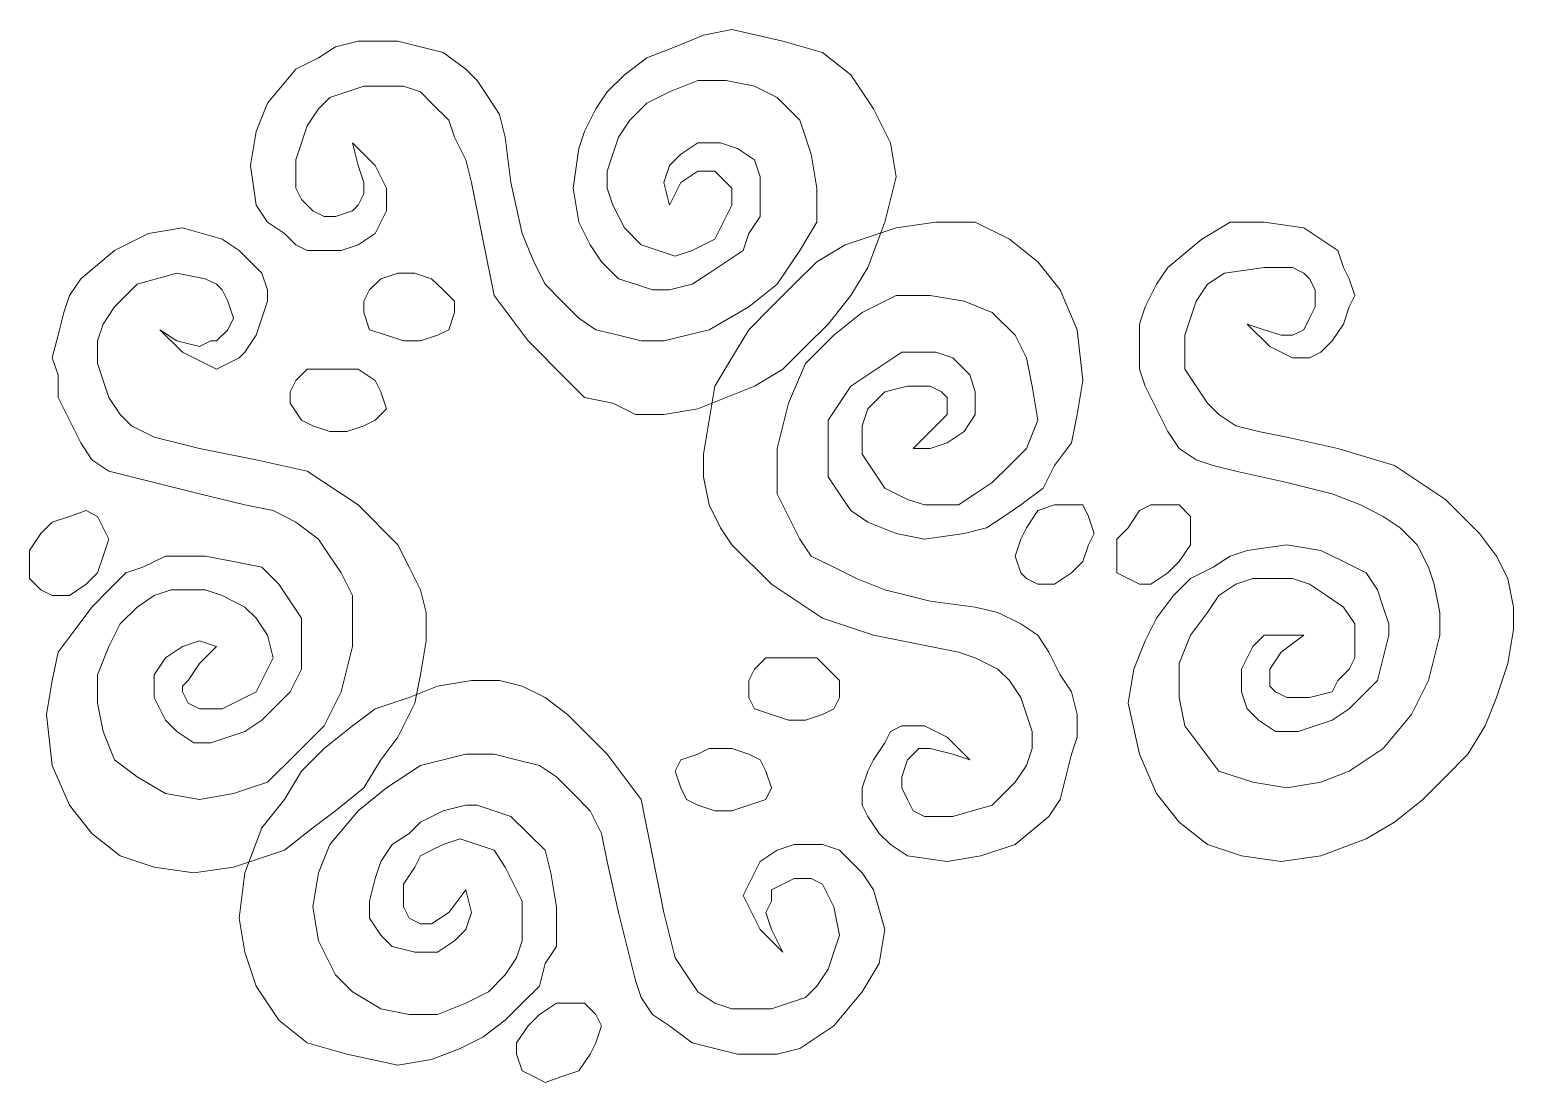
# Model space of a CAD drawing. Extents: x -66030 to 95157, y -13132 to 45879.
# Drawn here: x -13449 to -12426, y 10187 to 10914 of the extents above; entities that cross this region are included whole.
import ezdxf

# ---------------------------------------------------------------- set-up
doc = ezdxf.new("R2010")
doc.units = 0
doc.header["$LTSCALE"] = 100
doc.header["$MEASUREMENT"] = 0
doc.layers.get('0').update_dxf_attribs({"linetype": 'CONTINUOUS'})

msp = doc.modelspace()

# ---------------------------------------------------------------- linework, layer by layer
at = {"lineweight": 0}
for points in [[(-13007.7, 10792.9), (-13011.6, 10808.5), (-13007.7, 10820.2), (-12999.9, 10828), (-12988.2, 10835.8), (-12972.5, 10835.8), (-12960.8, 10831.9), (-12949.1, 10824.1), (-12945.2, 10812.4), (-12945.2, 10800.7), (-12945.2, 10785.1), (-12953, 10773.3), (-12956.9, 10761.6), (-12968.6, 10753.8), (-12980.4, 10746), (-12992.1, 10738.2), (-13007.7, 10734.3), (-13019.4, 10734.3), (-13031.1, 10738.2), (-13042.9, 10742.1), (-13054.6, 10753.8), (-13062.4, 10765.5), (-13070.2, 10781.2), (-13074.1, 10804.6), (-13070.2, 10831.9), (-13066.3, 10843.6), (-13058.5, 10859.3), (-13050.7, 10871), (-13038.9, 10882.7), (-13023.3, 10894.4), (-13003.8, 10902.2), (-12984.3, 10910.1), (-12964.7, 10914), (-12929.6, 10906.1), (-12902.2, 10898.3), (-12882.7, 10882.7), (-12867.1, 10859.3), (-12855.4, 10835.8), (-12851.5, 10812.4), (-12859.3, 10781.2), (-12871, 10749.9), (-12882.7, 10730.4), (-12898.3, 10710.8), (-12914, 10695.2), (-12929.6, 10679.6), (-12949.1, 10667.9), (-12968.6, 10660.1), (-12988.2, 10652.3), (-13011.6, 10648.4), (-13031.1, 10648.4), (-13046.8, 10656.2), (-13066.3, 10660.1), (-13078, 10671.8), (-13105.3, 10699.1), (-13128.8, 10730.4), (-13136.6, 10769.4), (-13144.4, 10808.5), (-13148.3, 10824.1), (-13156.1, 10839.7), (-13160, 10851.5), (-13171.8, 10863.2), (-13179.6, 10871), (-13191.3, 10874.9), (-13206.9, 10874.9), (-13218.6, 10874.9), (-13230.3, 10871), (-13242.1, 10867.1), (-13249.9, 10859.3), (-13257.7, 10847.6), (-13265.5, 10824.1), (-13265.5, 10804.6), (-13261.6, 10796.8), (-13253.8, 10789), (-13246, 10785.1), (-13238.2, 10785.1), (-13226.4, 10789), (-13222.5, 10792.9), (-13218.6, 10800.7), (-13218.6, 10808.5), (-13222.5, 10820.2), (-13226.4, 10835.8), (-13210.8, 10820.2), (-13203, 10804.6), (-13203, 10796.8), (-13203, 10789), (-13206.9, 10781.2), (-13210.8, 10773.3), (-13222.5, 10765.5), (-13234.2, 10761.6), (-13246, 10761.6), (-13257.7, 10761.6), (-13265.5, 10765.5), (-13273.3, 10773.3), (-13285, 10781.2), (-13292.8, 10792.9), (-13296.7, 10820.2), (-13292.8, 10843.6), (-13285, 10863.2), (-13265.5, 10886.6), (-13249.9, 10894.4), (-13238.2, 10902.2), (-13222.5, 10906.1), (-13210.8, 10906.1), (-13195.2, 10906.1), (-13179.6, 10902.2), (-13163.9, 10898.3), (-13148.3, 10886.6), (-13140.5, 10878.8), (-13132.7, 10867.1), (-13124.9, 10855.4), (-13121, 10839.7), (-13117.1, 10808.5), (-13109.3, 10773.3), (-13101.4, 10753.8), (-13093.6, 10738.2), (-13081.9, 10726.5), (-13070.2, 10714.8), (-13058.5, 10706.9), (-13042.9, 10703), (-13027.2, 10699.1), (-13011.6, 10699.1), (-12980.4, 10706.9), (-12953, 10722.6), (-12933.5, 10738.2), (-12917.9, 10761.6), (-12906.1, 10781.2), (-12906.1, 10804.6), (-12910.1, 10828), (-12917.9, 10851.5), (-12933.5, 10867.1), (-12949.1, 10874.9), (-12968.6, 10878.8), (-12988.2, 10878.8), (-13007.7, 10871), (-13023.3, 10863.2), (-13035, 10851.5), (-13042.9, 10839.7), (-13046.8, 10828), (-13050.7, 10816.3), (-13050.7, 10804.6), (-13046.8, 10792.9), (-13038.9, 10777.2), (-13027.2, 10765.5), (-13015.5, 10761.6), (-13003.8, 10757.7), (-12992.1, 10761.6), (-12984.3, 10765.5), (-12976.5, 10769.4), (-12972.5, 10777.2), (-12964.7, 10792.9), (-12964.7, 10804.6), (-12972.5, 10812.4), (-12976.5, 10816.3), (-12980.4, 10816.3), (-12988.2, 10816.3), (-12999.9, 10808.5), (-13007.7, 10792.9)], [(-13007.7, 10792.9), (-13011.6, 10808.5), (-13007.7, 10820.2), (-12999.9, 10828), (-12988.2, 10835.8), (-12972.5, 10835.8), (-12960.8, 10831.9), (-12949.1, 10824.1), (-12945.2, 10812.4), (-12945.2, 10800.7), (-12945.2, 10785.1), (-12953, 10773.3), (-12956.9, 10761.6), (-12968.6, 10753.8), (-12980.4, 10746), (-12992.1, 10738.2), (-13007.7, 10734.3), (-13019.4, 10734.3), (-13031.1, 10738.2), (-13042.9, 10742.1), (-13054.6, 10753.8), (-13062.4, 10765.5), (-13070.2, 10781.2), (-13074.1, 10804.6), (-13070.2, 10831.9), (-13066.3, 10843.6), (-13058.5, 10859.3), (-13050.7, 10871), (-13038.9, 10882.7), (-13023.3, 10894.4), (-13003.8, 10902.2), (-12984.3, 10910.1), (-12964.7, 10914), (-12929.6, 10906.1), (-12902.2, 10898.3), (-12882.7, 10882.7), (-12867.1, 10859.3), (-12855.4, 10835.8), (-12851.5, 10812.4), (-12859.3, 10781.2), (-12871, 10749.9), (-12882.7, 10730.4), (-12898.3, 10710.8), (-12914, 10695.2), (-12929.6, 10679.6), (-12949.1, 10667.9), (-12968.6, 10660.1), (-12988.2, 10652.3), (-13011.6, 10648.4), (-13031.1, 10648.4), (-13046.8, 10656.2), (-13066.3, 10660.1), (-13078, 10671.8), (-13105.3, 10699.1), (-13128.8, 10730.4), (-13136.6, 10769.4), (-13144.4, 10808.5), (-13148.3, 10824.1), (-13156.1, 10839.7), (-13160, 10851.5), (-13171.8, 10863.2), (-13179.6, 10871), (-13191.3, 10874.9), (-13206.9, 10874.9), (-13218.6, 10874.9), (-13230.3, 10871), (-13242.1, 10867.1), (-13249.9, 10859.3), (-13257.7, 10847.6), (-13265.5, 10824.1), (-13265.5, 10804.6), (-13261.6, 10796.8), (-13253.8, 10789), (-13246, 10785.1), (-13238.2, 10785.1), (-13226.4, 10789), (-13222.5, 10792.9), (-13218.6, 10800.7), (-13218.6, 10808.5), (-13222.5, 10820.2), (-13226.4, 10835.8), (-13210.8, 10820.2), (-13203, 10804.6), (-13203, 10796.8), (-13203, 10789), (-13206.9, 10781.2), (-13210.8, 10773.3), (-13222.5, 10765.5), (-13234.2, 10761.6), (-13246, 10761.6), (-13257.7, 10761.6), (-13265.5, 10765.5), (-13273.3, 10773.3), (-13285, 10781.2), (-13292.8, 10792.9), (-13296.7, 10820.2), (-13292.8, 10843.6), (-13285, 10863.2), (-13265.5, 10886.6), (-13249.9, 10894.4), (-13238.2, 10902.2), (-13222.5, 10906.1), (-13210.8, 10906.1), (-13195.2, 10906.1), (-13179.6, 10902.2), (-13163.9, 10898.3), (-13148.3, 10886.6), (-13140.5, 10878.8), (-13132.7, 10867.1), (-13124.9, 10855.4), (-13121, 10839.7), (-13117.1, 10808.5), (-13109.3, 10773.3), (-13101.4, 10753.8), (-13093.6, 10738.2), (-13081.9, 10726.5), (-13070.2, 10714.8), (-13058.5, 10706.9), (-13042.9, 10703), (-13027.2, 10699.1), (-13011.6, 10699.1), (-12980.4, 10706.9), (-12953, 10722.6), (-12933.5, 10738.2), (-12917.9, 10761.6), (-12906.1, 10781.2), (-12906.1, 10804.6), (-12910.1, 10828), (-12917.9, 10851.5), (-12933.5, 10867.1), (-12949.1, 10874.9), (-12968.6, 10878.8), (-12988.2, 10878.8), (-13007.7, 10871), (-13023.3, 10863.2), (-13035, 10851.5), (-13042.9, 10839.7), (-13046.8, 10828), (-13050.7, 10816.3), (-13050.7, 10804.6), (-13046.8, 10792.9), (-13038.9, 10777.2), (-13027.2, 10765.5), (-13015.5, 10761.6), (-13003.8, 10757.7), (-12992.1, 10761.6), (-12984.3, 10765.5), (-12976.5, 10769.4), (-12972.5, 10777.2), (-12964.7, 10792.9), (-12964.7, 10804.6), (-12972.5, 10812.4), (-12976.5, 10816.3), (-12980.4, 10816.3), (-12988.2, 10816.3), (-12999.9, 10808.5), (-13007.7, 10792.9)], [(-13320.2, 10488.2), (-13331.9, 10492.1), (-13343.6, 10488.2), (-13355.3, 10480.4), (-13363.1, 10468.7), (-13363.1, 10453.1), (-13355.3, 10437.4), (-13347.5, 10429.6), (-13335.8, 10421.8), (-13324.1, 10421.8), (-13312.4, 10425.7), (-13300.6, 10429.6), (-13288.9, 10437.4), (-13277.2, 10449.1), (-13269.4, 10457), (-13261.6, 10472.6), (-13261.6, 10488.2), (-13261.6, 10496), (-13261.6, 10507.7), (-13269.4, 10519.5), (-13277.2, 10531.2), (-13288.9, 10542.9), (-13308.5, 10546.8), (-13328, 10550.7), (-13355.3, 10550.7), (-13371, 10542.9), (-13382.7, 10539), (-13394.4, 10527.3), (-13406.1, 10515.5), (-13417.8, 10499.9), (-13429.5, 10484.3), (-13433.5, 10464.8), (-13437.4, 10441.3), (-13433.5, 10406.2), (-13421.7, 10378.8), (-13406.1, 10359.3), (-13386.6, 10343.7), (-13363.1, 10335.9), (-13335.8, 10332), (-13308.5, 10335.9), (-13273.3, 10347.6), (-13253.8, 10363.2), (-13238.2, 10374.9), (-13218.6, 10390.6), (-13206.9, 10410.1), (-13195.2, 10425.7), (-13183.5, 10449.1), (-13179.6, 10468.7), (-13175.7, 10492.1), (-13175.7, 10511.6), (-13179.6, 10527.3), (-13187.4, 10542.9), (-13195.2, 10558.5), (-13222.5, 10585.9), (-13257.7, 10609.3), (-13292.8, 10617.1), (-13331.9, 10624.9), (-13347.5, 10628.8), (-13363.1, 10632.7), (-13378.8, 10640.5), (-13386.6, 10648.4), (-13394.4, 10660.1), (-13398.3, 10671.8), (-13402.2, 10683.5), (-13402.2, 10699.1), (-13398.3, 10710.8), (-13390.5, 10722.6), (-13382.7, 10730.4), (-13374.9, 10738.2), (-13347.5, 10746), (-13328, 10742.1), (-13320.2, 10738.2), (-13316.3, 10734.3), (-13312.4, 10726.5), (-13308.5, 10714.8), (-13312.4, 10706.9), (-13320.2, 10699.1), (-13324.1, 10699.1), (-13331.9, 10695.2), (-13347.5, 10699.1), (-13359.2, 10706.9), (-13343.6, 10691.3), (-13328, 10683.5), (-13320.2, 10679.6), (-13312.4, 10683.5), (-13304.6, 10687.4), (-13300.6, 10691.3), (-13292.8, 10703), (-13288.9, 10714.8), (-13285, 10726.5), (-13285, 10734.3), (-13288.9, 10746), (-13296.7, 10753.8), (-13304.6, 10761.6), (-13316.3, 10769.4), (-13343.6, 10777.2), (-13367, 10773.3), (-13390.5, 10761.6), (-13413.9, 10742.1), (-13421.7, 10730.4), (-13425.6, 10718.7), (-13429.5, 10703), (-13433.5, 10687.4), (-13429.5, 10675.7), (-13429.5, 10660.1), (-13421.7, 10644.4), (-13413.9, 10628.8), (-13406.1, 10617.1), (-13394.4, 10609.3), (-13378.8, 10605.4), (-13363.1, 10601.5), (-13331.9, 10593.7), (-13300.6, 10585.9), (-13281.1, 10582), (-13265.5, 10574.1), (-13249.9, 10562.4), (-13242.1, 10550.7), (-13234.2, 10539), (-13226.4, 10523.4), (-13226.4, 10507.7), (-13226.4, 10488.2), (-13234.2, 10457), (-13246, 10433.5), (-13265.5, 10414), (-13285, 10394.5), (-13308.5, 10386.7), (-13331.9, 10382.7), (-13355.3, 10386.7), (-13374.9, 10398.4), (-13390.5, 10410.1), (-13398.3, 10429.6), (-13402.2, 10449.1), (-13402.2, 10468.7), (-13394.4, 10488.2), (-13386.6, 10503.8), (-13374.9, 10515.5), (-13363.1, 10523.4), (-13351.4, 10527.3), (-13339.7, 10527.3), (-13328, 10527.3), (-13316.3, 10523.4), (-13300.6, 10515.5), (-13292.8, 10507.7), (-13285, 10496), (-13281.1, 10480.4), (-13285, 10472.6), (-13288.9, 10464.8), (-13292.8, 10457), (-13300.6, 10453.1), (-13316.3, 10445.2), (-13331.9, 10445.2), (-13339.7, 10449.1), (-13343.6, 10457), (-13343.6, 10460.9), (-13339.7, 10464.8), (-13331.9, 10476.5), (-13320.2, 10488.2)], [(-13320.2, 10488.2), (-13331.9, 10492.1), (-13343.6, 10488.2), (-13355.3, 10480.4), (-13363.1, 10468.7), (-13363.1, 10453.1), (-13355.3, 10437.4), (-13347.5, 10429.6), (-13335.8, 10421.8), (-13324.1, 10421.8), (-13312.4, 10425.7), (-13300.6, 10429.6), (-13288.9, 10437.4), (-13277.2, 10449.1), (-13269.4, 10457), (-13261.6, 10472.6), (-13261.6, 10488.2), (-13261.6, 10496), (-13261.6, 10507.7), (-13269.4, 10519.5), (-13277.2, 10531.2), (-13288.9, 10542.9), (-13308.5, 10546.8), (-13328, 10550.7), (-13355.3, 10550.7), (-13371, 10542.9), (-13382.7, 10539), (-13394.4, 10527.3), (-13406.1, 10515.5), (-13417.8, 10499.9), (-13429.5, 10484.3), (-13433.5, 10464.8), (-13437.4, 10441.3), (-13433.5, 10406.2), (-13421.7, 10378.8), (-13406.1, 10359.3), (-13386.6, 10343.7), (-13363.1, 10335.9), (-13335.8, 10332), (-13308.5, 10335.9), (-13273.3, 10347.6), (-13253.8, 10363.2), (-13238.2, 10374.9), (-13218.6, 10390.6), (-13206.9, 10410.1), (-13195.2, 10425.7), (-13183.5, 10449.1), (-13179.6, 10468.7), (-13175.7, 10492.1), (-13175.7, 10511.6), (-13179.6, 10527.3), (-13187.4, 10542.9), (-13195.2, 10558.5), (-13222.5, 10585.9), (-13257.7, 10609.3), (-13292.8, 10617.1), (-13331.9, 10624.9), (-13347.5, 10628.8), (-13363.1, 10632.7), (-13378.8, 10640.5), (-13386.6, 10648.4), (-13394.4, 10660.1), (-13398.3, 10671.8), (-13402.2, 10683.5), (-13402.2, 10699.1), (-13398.3, 10710.8), (-13390.5, 10722.6), (-13382.7, 10730.4), (-13374.9, 10738.2), (-13347.5, 10746), (-13328, 10742.1), (-13320.2, 10738.2), (-13316.3, 10734.3), (-13312.4, 10726.5), (-13308.5, 10714.8), (-13312.4, 10706.9), (-13320.2, 10699.1), (-13324.1, 10699.1), (-13331.9, 10695.2), (-13347.5, 10699.1), (-13359.2, 10706.9), (-13343.6, 10691.3), (-13328, 10683.5), (-13320.2, 10679.6), (-13312.4, 10683.5), (-13304.6, 10687.4), (-13300.6, 10691.3), (-13292.8, 10703), (-13288.9, 10714.8), (-13285, 10726.5), (-13285, 10734.3), (-13288.9, 10746), (-13296.7, 10753.8), (-13304.6, 10761.6), (-13316.3, 10769.4), (-13343.6, 10777.2), (-13367, 10773.3), (-13390.5, 10761.6), (-13413.9, 10742.1), (-13421.7, 10730.4), (-13425.6, 10718.7), (-13429.5, 10703), (-13433.5, 10687.4), (-13429.5, 10675.7), (-13429.5, 10660.1), (-13421.7, 10644.4), (-13413.9, 10628.8), (-13406.1, 10617.1), (-13394.4, 10609.3), (-13378.8, 10605.4), (-13363.1, 10601.5), (-13331.9, 10593.7), (-13300.6, 10585.9), (-13281.1, 10582), (-13265.5, 10574.1), (-13249.9, 10562.4), (-13242.1, 10550.7), (-13234.2, 10539), (-13226.4, 10523.4), (-13226.4, 10507.7), (-13226.4, 10488.2), (-13234.2, 10457), (-13246, 10433.5), (-13265.5, 10414), (-13285, 10394.5), (-13308.5, 10386.7), (-13331.9, 10382.7), (-13355.3, 10386.7), (-13374.9, 10398.4), (-13390.5, 10410.1), (-13398.3, 10429.6), (-13402.2, 10449.1), (-13402.2, 10468.7), (-13394.4, 10488.2), (-13386.6, 10503.8), (-13374.9, 10515.5), (-13363.1, 10523.4), (-13351.4, 10527.3), (-13339.7, 10527.3), (-13328, 10527.3), (-13316.3, 10523.4), (-13300.6, 10515.5), (-13292.8, 10507.7), (-13285, 10496), (-13281.1, 10480.4), (-13285, 10472.6), (-13288.9, 10464.8), (-13292.8, 10457), (-13300.6, 10453.1), (-13316.3, 10445.2), (-13331.9, 10445.2), (-13339.7, 10449.1), (-13343.6, 10457), (-13343.6, 10460.9), (-13339.7, 10464.8), (-13331.9, 10476.5), (-13320.2, 10488.2)], [(-12839.7, 10624.9), (-12828, 10624.9), (-12816.3, 10628.8), (-12804.6, 10636.6), (-12796.8, 10648.4), (-12796.8, 10664), (-12800.7, 10675.7), (-12812.4, 10687.4), (-12824.1, 10691.3), (-12835.8, 10691.3), (-12847.6, 10691.3), (-12859.3, 10683.5), (-12871, 10675.7), (-12882.7, 10667.9), (-12890.5, 10656.2), (-12898.3, 10644.4), (-12898.3, 10628.8), (-12898.3, 10617.1), (-12898.3, 10605.4), (-12890.5, 10593.7), (-12882.7, 10582), (-12871, 10574.1), (-12851.5, 10566.3), (-12831.9, 10562.4), (-12804.6, 10566.3), (-12789, 10570.2), (-12777.2, 10578), (-12765.5, 10585.9), (-12749.9, 10597.6), (-12742.1, 10613.2), (-12730.4, 10628.8), (-12726.5, 10648.4), (-12722.6, 10671.8), (-12726.5, 10706.9), (-12738.2, 10734.3), (-12753.8, 10753.8), (-12773.3, 10769.4), (-12796.8, 10781.2), (-12824.1, 10781.2), (-12851.5, 10777.2), (-12886.6, 10765.5), (-12906.1, 10753.8), (-12921.8, 10738.2), (-12937.4, 10722.6), (-12953, 10706.9), (-12964.7, 10687.4), (-12976.5, 10667.9), (-12980.4, 10644.4), (-12984.3, 10621), (-12984.3, 10605.4), (-12980.4, 10585.9), (-12972.5, 10570.2), (-12964.7, 10558.5), (-12937.4, 10531.2), (-12902.2, 10507.7), (-12867.1, 10496), (-12828, 10488.2), (-12808.5, 10484.3), (-12796.8, 10480.4), (-12781.2, 10472.6), (-12773.3, 10464.8), (-12765.5, 10453.1), (-12761.6, 10441.3), (-12757.7, 10429.6), (-12757.7, 10417.9), (-12761.6, 10406.2), (-12769.4, 10394.5), (-12777.2, 10386.7), (-12785.1, 10378.8), (-12812.4, 10371), (-12831.9, 10371), (-12839.7, 10374.9), (-12843.6, 10382.7), (-12847.6, 10390.6), (-12847.6, 10398.4), (-12843.6, 10410.1), (-12839.7, 10414), (-12835.8, 10417.9), (-12828, 10417.9), (-12812.4, 10414), (-12800.7, 10410.1), (-12816.3, 10425.7), (-12831.9, 10433.5), (-12839.7, 10433.5), (-12847.6, 10433.5), (-12855.4, 10429.6), (-12859.3, 10421.8), (-12867.1, 10410.1), (-12871, 10402.3), (-12874.9, 10390.6), (-12874.9, 10378.8), (-12871, 10371), (-12863.2, 10359.3), (-12855.4, 10351.5), (-12843.6, 10343.7), (-12816.3, 10339.8), (-12792.9, 10343.7), (-12769.4, 10351.5), (-12746, 10371), (-12738.2, 10382.7), (-12734.3, 10398.4), (-12730.4, 10414), (-12726.5, 10425.7), (-12726.5, 10441.3), (-12730.4, 10457), (-12738.2, 10468.7), (-12746, 10484.3), (-12753.8, 10496), (-12765.5, 10503.8), (-12781.2, 10511.6), (-12796.8, 10515.5), (-12828, 10519.5), (-12859.3, 10527.3), (-12878.8, 10535.1), (-12894.4, 10542.9), (-12910.1, 10550.7), (-12917.9, 10562.4), (-12925.7, 10578), (-12933.5, 10593.7), (-12933.5, 10609.3), (-12933.5, 10624.9), (-12925.7, 10656.2), (-12914, 10683.5), (-12894.4, 10703), (-12874.9, 10718.7), (-12851.5, 10730.4), (-12828, 10730.4), (-12804.6, 10726.5), (-12785.1, 10718.7), (-12769.4, 10703), (-12761.6, 10687.4), (-12757.7, 10667.9), (-12753.8, 10644.4), (-12761.6, 10624.9), (-12773.3, 10613.2), (-12785.1, 10601.5), (-12796.8, 10593.7), (-12808.5, 10585.9), (-12820.2, 10585.9), (-12831.9, 10585.9), (-12843.6, 10589.8), (-12859.3, 10597.6), (-12867.1, 10609.3), (-12874.9, 10621), (-12874.9, 10632.7), (-12874.9, 10640.5), (-12871, 10652.3), (-12867.1, 10656.2), (-12859.3, 10664), (-12843.6, 10667.9), (-12828, 10667.9), (-12820.2, 10664), (-12816.3, 10660.1), (-12816.3, 10652.3), (-12816.3, 10648.4), (-12828, 10636.6), (-12839.7, 10624.9)], [(-12570.2, 10496), (-12585.9, 10496), (-12597.6, 10496), (-12605.4, 10488.2), (-12613.2, 10472.6), (-12613.2, 10457), (-12609.3, 10445.2), (-12601.5, 10437.4), (-12589.8, 10429.6), (-12574.1, 10429.6), (-12562.4, 10433.5), (-12550.7, 10437.4), (-12539, 10445.2), (-12531.2, 10453.1), (-12519.5, 10464.8), (-12515.5, 10480.4), (-12511.6, 10496), (-12511.6, 10503.8), (-12515.5, 10515.5), (-12519.5, 10527.3), (-12527.3, 10539), (-12542.9, 10546.8), (-12558.5, 10554.6), (-12581.9, 10558.5), (-12609.3, 10554.6), (-12621, 10550.7), (-12632.7, 10542.9), (-12648.4, 10535.1), (-12660.1, 10523.4), (-12671.8, 10507.7), (-12679.6, 10492.1), (-12687.4, 10472.6), (-12691.3, 10449.1), (-12683.5, 10414), (-12671.8, 10386.7), (-12656.2, 10367.1), (-12636.6, 10351.5), (-12613.2, 10343.7), (-12585.9, 10339.8), (-12558.5, 10343.7), (-12527.3, 10355.4), (-12507.7, 10367.1), (-12488.2, 10382.7), (-12472.6, 10398.4), (-12457, 10414), (-12445.2, 10433.5), (-12437.4, 10453.1), (-12429.6, 10476.5), (-12425.7, 10499.9), (-12425.7, 10515.5), (-12429.6, 10535.1), (-12437.4, 10550.7), (-12449.1, 10566.3), (-12472.6, 10589.8), (-12507.7, 10613.2), (-12546.8, 10624.9), (-12581.9, 10632.7), (-12601.5, 10636.6), (-12617.1, 10640.5), (-12628.8, 10648.4), (-12636.6, 10656.2), (-12644.4, 10667.9), (-12652.3, 10679.6), (-12652.3, 10691.3), (-12652.3, 10703), (-12648.4, 10714.8), (-12644.4, 10726.5), (-12636.6, 10738.2), (-12624.9, 10746), (-12597.6, 10749.9), (-12578, 10749.9), (-12570.2, 10746), (-12566.3, 10742.1), (-12562.4, 10734.3), (-12562.4, 10722.6), (-12566.3, 10714.8), (-12570.2, 10706.9), (-12578, 10703), (-12585.9, 10703), (-12597.6, 10706.9), (-12609.3, 10710.8), (-12593.7, 10695.2), (-12578, 10687.4), (-12570.2, 10687.4), (-12566.3, 10687.4), (-12558.5, 10691.3), (-12550.7, 10699.1), (-12542.9, 10710.8), (-12539, 10722.6), (-12535.1, 10730.4), (-12539, 10742.1), (-12542.9, 10749.9), (-12546.8, 10761.6), (-12558.5, 10769.4), (-12570.2, 10777.2), (-12597.6, 10781.2), (-12621, 10781.2), (-12640.5, 10769.4), (-12664, 10749.9), (-12671.8, 10738.2), (-12679.6, 10722.6), (-12683.5, 10710.8), (-12683.5, 10695.2), (-12683.5, 10679.6), (-12679.6, 10667.9), (-12671.8, 10652.3), (-12664, 10636.6), (-12656.2, 10624.9), (-12644.4, 10617.1), (-12632.7, 10613.2), (-12617.1, 10609.3), (-12581.9, 10601.5), (-12550.7, 10593.7), (-12531.2, 10585.9), (-12515.5, 10578), (-12503.8, 10570.2), (-12492.1, 10558.5), (-12484.3, 10542.9), (-12480.4, 10531.2), (-12476.5, 10511.6), (-12476.5, 10496), (-12484.3, 10464.8), (-12496, 10441.3), (-12515.5, 10417.9), (-12539, 10402.3), (-12558.5, 10394.5), (-12581.9, 10390.6), (-12605.4, 10394.5), (-12628.8, 10402.3), (-12640.5, 10417.9), (-12652.3, 10433.5), (-12656.2, 10453.1), (-12656.2, 10476.5), (-12648.4, 10496), (-12636.6, 10511.6), (-12628.8, 10523.4), (-12617.1, 10531.2), (-12605.4, 10535.1), (-12589.8, 10535.1), (-12578, 10535.1), (-12566.3, 10531.2), (-12554.6, 10523.4), (-12542.9, 10515.5), (-12535.1, 10503.8), (-12535.1, 10488.2), (-12535.1, 10480.4), (-12539, 10472.6), (-12546.8, 10464.8), (-12550.7, 10457), (-12566.3, 10453.1), (-12581.9, 10453.1), (-12589.8, 10457), (-12593.7, 10460.9), (-12593.7, 10468.7), (-12593.7, 10472.6), (-12585.9, 10484.3), (-12570.2, 10496)], [(-12570.2, 10496), (-12585.9, 10496), (-12597.6, 10496), (-12605.4, 10488.2), (-12613.2, 10472.6), (-12613.2, 10457), (-12609.3, 10445.2), (-12601.5, 10437.4), (-12589.8, 10429.6), (-12574.1, 10429.6), (-12562.4, 10433.5), (-12550.7, 10437.4), (-12539, 10445.2), (-12531.2, 10453.1), (-12519.5, 10464.8), (-12515.5, 10480.4), (-12511.6, 10496), (-12511.6, 10503.8), (-12515.5, 10515.5), (-12519.5, 10527.3), (-12527.3, 10539), (-12542.9, 10546.8), (-12558.5, 10554.6), (-12581.9, 10558.5), (-12609.3, 10554.6), (-12621, 10550.7), (-12632.7, 10542.9), (-12648.4, 10535.1), (-12660.1, 10523.4), (-12671.8, 10507.7), (-12679.6, 10492.1), (-12687.4, 10472.6), (-12691.3, 10449.1), (-12683.5, 10414), (-12671.8, 10386.7), (-12656.2, 10367.1), (-12636.6, 10351.5), (-12613.2, 10343.7), (-12585.9, 10339.8), (-12558.5, 10343.7), (-12527.3, 10355.4), (-12507.7, 10367.1), (-12488.2, 10382.7), (-12472.6, 10398.4), (-12457, 10414), (-12445.2, 10433.5), (-12437.4, 10453.1), (-12429.6, 10476.5), (-12425.7, 10499.9), (-12425.7, 10515.5), (-12429.6, 10535.1), (-12437.4, 10550.7), (-12449.1, 10566.3), (-12472.6, 10589.8), (-12507.7, 10613.2), (-12546.8, 10624.9), (-12581.9, 10632.7), (-12601.5, 10636.6), (-12617.1, 10640.5), (-12628.8, 10648.4), (-12636.6, 10656.2), (-12644.4, 10667.9), (-12652.3, 10679.6), (-12652.3, 10691.3), (-12652.3, 10703), (-12648.4, 10714.8), (-12644.4, 10726.5), (-12636.6, 10738.2), (-12624.9, 10746), (-12597.6, 10749.9), (-12578, 10749.9), (-12570.2, 10746), (-12566.3, 10742.1), (-12562.4, 10734.3), (-12562.4, 10722.6), (-12566.3, 10714.8), (-12570.2, 10706.9), (-12578, 10703), (-12585.9, 10703), (-12597.6, 10706.9), (-12609.3, 10710.8), (-12593.7, 10695.2), (-12578, 10687.4), (-12570.2, 10687.4), (-12566.3, 10687.4), (-12558.5, 10691.3), (-12550.7, 10699.1), (-12542.9, 10710.8), (-12539, 10722.6), (-12535.1, 10730.4), (-12539, 10742.1), (-12542.9, 10749.9), (-12546.8, 10761.6), (-12558.5, 10769.4), (-12570.2, 10777.2), (-12597.6, 10781.2), (-12621, 10781.2), (-12640.5, 10769.4), (-12664, 10749.9), (-12671.8, 10738.2), (-12679.6, 10722.6), (-12683.5, 10710.8), (-12683.5, 10695.2), (-12683.5, 10679.6), (-12679.6, 10667.9), (-12671.8, 10652.3), (-12664, 10636.6), (-12656.2, 10624.9), (-12644.4, 10617.1), (-12632.7, 10613.2), (-12617.1, 10609.3), (-12581.9, 10601.5), (-12550.7, 10593.7), (-12531.2, 10585.9), (-12515.5, 10578), (-12503.8, 10570.2), (-12492.1, 10558.5), (-12484.3, 10542.9), (-12480.4, 10531.2), (-12476.5, 10511.6), (-12476.5, 10496), (-12484.3, 10464.8), (-12496, 10441.3), (-12515.5, 10417.9), (-12539, 10402.3), (-12558.5, 10394.5), (-12581.9, 10390.6), (-12605.4, 10394.5), (-12628.8, 10402.3), (-12640.5, 10417.9), (-12652.3, 10433.5), (-12656.2, 10453.1), (-12656.2, 10476.5), (-12648.4, 10496), (-12636.6, 10511.6), (-12628.8, 10523.4), (-12617.1, 10531.2), (-12605.4, 10535.1), (-12589.8, 10535.1), (-12578, 10535.1), (-12566.3, 10531.2), (-12554.6, 10523.4), (-12542.9, 10515.5), (-12535.1, 10503.8), (-12535.1, 10488.2), (-12535.1, 10480.4), (-12539, 10472.6), (-12546.8, 10464.8), (-12550.7, 10457), (-12566.3, 10453.1), (-12581.9, 10453.1), (-12589.8, 10457), (-12593.7, 10460.9), (-12593.7, 10468.7), (-12593.7, 10472.6), (-12585.9, 10484.3), (-12570.2, 10496)], [(-13167.8, 10703), (-13160, 10706.9), (-13156.1, 10718.7), (-13156.1, 10726.5), (-13163.9, 10734.3), (-13171.8, 10742.1), (-13183.5, 10746), (-13195.2, 10746), (-13206.9, 10742.1), (-13214.7, 10734.3), (-13218.6, 10726.5), (-13218.6, 10718.7), (-13214.7, 10706.9), (-13203, 10703), (-13191.3, 10699.1), (-13179.6, 10699.1), (-13167.8, 10703)], [(-13218.6, 10640.5), (-13210.8, 10644.4), (-13203, 10652.3), (-13206.9, 10664), (-13210.8, 10671.8), (-13222.5, 10679.6), (-13230.3, 10679.6), (-13246, 10679.6), (-13257.7, 10679.6), (-13265.5, 10671.8), (-13269.4, 10664), (-13269.4, 10656.2), (-13261.6, 10644.4), (-13253.8, 10640.5), (-13242.1, 10636.6), (-13230.3, 10636.6), (-13218.6, 10640.5)], [(-13421.7, 10578), (-13410, 10582), (-13402.2, 10578), (-13398.3, 10570.2), (-13394.4, 10562.4), (-13398.3, 10550.7), (-13402.2, 10539), (-13410, 10531.2), (-13421.7, 10523.4), (-13433.5, 10523.4), (-13441.3, 10527.3), (-13449.1, 10535.1), (-13449.1, 10542.9), (-13449.1, 10554.6), (-13441.3, 10566.3), (-13433.5, 10574.1), (-13421.7, 10578)], [(-13421.7, 10578), (-13410, 10582), (-13402.2, 10578), (-13398.3, 10570.2), (-13394.4, 10562.4), (-13398.3, 10550.7), (-13402.2, 10539), (-13410, 10531.2), (-13421.7, 10523.4), (-13433.5, 10523.4), (-13441.3, 10527.3), (-13449.1, 10535.1), (-13449.1, 10542.9), (-13449.1, 10554.6), (-13441.3, 10566.3), (-13433.5, 10574.1), (-13421.7, 10578)], [(-12742.1, 10585.9), (-12730.4, 10585.9), (-12722.6, 10585.9), (-12718.7, 10578), (-12714.8, 10566.3), (-12718.7, 10558.5), (-12722.6, 10546.8), (-12730.4, 10539), (-12742.1, 10531.2), (-12753.8, 10531.2), (-12761.6, 10535.1), (-12765.5, 10539), (-12769.4, 10550.7), (-12765.5, 10562.4), (-12761.6, 10570.2), (-12753.8, 10582), (-12742.1, 10585.9)], [(-12742.1, 10585.9), (-12730.4, 10585.9), (-12722.6, 10585.9), (-12718.7, 10578), (-12714.8, 10566.3), (-12718.7, 10558.5), (-12722.6, 10546.8), (-12730.4, 10539), (-12742.1, 10531.2), (-12753.8, 10531.2), (-12761.6, 10535.1), (-12765.5, 10539), (-12769.4, 10550.7), (-12765.5, 10562.4), (-12761.6, 10570.2), (-12753.8, 10582), (-12742.1, 10585.9)], [(-12675.7, 10585.9), (-12664, 10585.9), (-12656.2, 10585.9), (-12648.4, 10578), (-12648.4, 10566.3), (-12648.4, 10558.5), (-12656.2, 10546.8), (-12664, 10539), (-12675.7, 10531.2), (-12683.5, 10531.2), (-12691.3, 10535.1), (-12699.1, 10539), (-12699.1, 10550.7), (-12699.1, 10562.4), (-12691.3, 10570.2), (-12683.5, 10582), (-12675.7, 10585.9)], [(-12902.2, 10441.3), (-12894.4, 10445.2), (-12890.5, 10453.1), (-12890.5, 10464.8), (-12898.3, 10472.6), (-12906.1, 10480.4), (-12917.9, 10480.4), (-12929.6, 10480.4), (-12941.3, 10480.4), (-12949.1, 10472.6), (-12953, 10464.8), (-12953, 10453.1), (-12949.1, 10445.2), (-12937.4, 10441.3), (-12925.7, 10437.4), (-12914, 10437.4), (-12902.2, 10441.3)], [(-12902.2, 10441.3), (-12894.4, 10445.2), (-12890.5, 10453.1), (-12890.5, 10464.8), (-12898.3, 10472.6), (-12906.1, 10480.4), (-12917.9, 10480.4), (-12929.6, 10480.4), (-12941.3, 10480.4), (-12949.1, 10472.6), (-12953, 10464.8), (-12953, 10453.1), (-12949.1, 10445.2), (-12937.4, 10441.3), (-12925.7, 10437.4), (-12914, 10437.4), (-12902.2, 10441.3)], [(-13148.3, 10320.3), (-13144.4, 10304.6), (-13148.3, 10292.9), (-13156.1, 10285.1), (-13167.8, 10277.3), (-13183.5, 10277.3), (-13199.1, 10281.2), (-13206.9, 10289), (-13214.7, 10300.7), (-13214.7, 10312.4), (-13210.8, 10328.1), (-13206.9, 10339.8), (-13199.1, 10351.5), (-13187.4, 10359.3), (-13179.6, 10367.1), (-13163.9, 10374.9), (-13148.3, 10378.8), (-13140.5, 10378.8), (-13128.8, 10374.9), (-13117.1, 10371), (-13105.3, 10359.3), (-13093.6, 10347.6), (-13089.7, 10332), (-13085.8, 10308.5), (-13085.8, 10281.2), (-13093.6, 10269.5), (-13097.5, 10253.8), (-13109.3, 10242.1), (-13121, 10230.4), (-13136.6, 10218.7), (-13152.2, 10210.9), (-13171.8, 10203.1), (-13195.2, 10199.2), (-13230.3, 10207), (-13257.7, 10214.8), (-13277.2, 10230.4), (-13292.8, 10253.8), (-13300.6, 10277.3), (-13304.6, 10300.7), (-13300.6, 10332), (-13288.9, 10363.2), (-13273.3, 10382.7), (-13261.6, 10402.3), (-13246, 10417.9), (-13226.4, 10433.5), (-13210.8, 10445.2), (-13187.4, 10453.1), (-13167.8, 10460.9), (-13144.4, 10464.8), (-13124.9, 10464.8), (-13109.3, 10460.9), (-13093.6, 10453.1), (-13078, 10441.3), (-13050.7, 10414), (-13027.2, 10382.7), (-13019.4, 10343.7), (-13011.6, 10304.6), (-13007.7, 10289), (-13003.8, 10273.4), (-12996, 10261.7), (-12988.2, 10249.9), (-12976.5, 10242.1), (-12964.7, 10238.2), (-12953, 10238.2), (-12937.4, 10238.2), (-12925.7, 10242.1), (-12914, 10246), (-12906.1, 10253.8), (-12898.3, 10265.6), (-12890.5, 10289), (-12894.4, 10308.5), (-12898.3, 10316.3), (-12902.2, 10324.2), (-12910.1, 10328.1), (-12921.8, 10328.1), (-12929.6, 10324.2), (-12937.4, 10320.3), (-12937.4, 10312.4), (-12941.3, 10304.6), (-12937.4, 10292.9), (-12929.6, 10277.3), (-12945.2, 10292.9), (-12953, 10308.5), (-12956.9, 10316.3), (-12953, 10324.2), (-12949.1, 10332), (-12945.2, 10339.8), (-12933.5, 10347.6), (-12921.8, 10351.5), (-12910.1, 10351.5), (-12902.2, 10351.5), (-12890.5, 10347.6), (-12882.7, 10339.8), (-12874.9, 10332), (-12867.1, 10320.3), (-12859.3, 10292.9), (-12863.2, 10269.5), (-12874.9, 10249.9), (-12894.4, 10226.5), (-12906.1, 10218.7), (-12917.9, 10210.9), (-12933.5, 10207), (-12949.1, 10207), (-12960.8, 10207), (-12976.5, 10210.9), (-12992.1, 10214.8), (-13007.7, 10226.5), (-13019.4, 10234.3), (-13027.2, 10246), (-13031.1, 10257.8), (-13035, 10273.4), (-13042.9, 10304.6), (-13050.7, 10339.8), (-13054.6, 10359.3), (-13062.4, 10374.9), (-13074.1, 10386.7), (-13085.8, 10398.4), (-13097.5, 10406.2), (-13113.2, 10410.1), (-13128.8, 10414), (-13148.3, 10414), (-13179.6, 10406.2), (-13203, 10390.6), (-13222.5, 10374.9), (-13242.1, 10351.5), (-13249.9, 10332), (-13253.8, 10308.5), (-13249.9, 10285.1), (-13238.2, 10261.7), (-13226.4, 10249.9), (-13206.9, 10238.2), (-13187.4, 10234.3), (-13167.8, 10234.3), (-13148.3, 10242.1), (-13132.7, 10249.9), (-13121, 10261.7), (-13113.2, 10273.4), (-13109.3, 10285.1), (-13109.3, 10296.8), (-13109.3, 10312.4), (-13113.2, 10320.3), (-13121, 10335.9), (-13128.8, 10347.6), (-13140.5, 10351.5), (-13152.2, 10355.4), (-13163.9, 10351.5), (-13171.8, 10347.6), (-13179.6, 10343.7), (-13183.5, 10335.9), (-13191.3, 10324.2), (-13191.3, 10308.5), (-13187.4, 10300.7), (-13179.6, 10296.8), (-13175.7, 10296.8), (-13171.8, 10296.8), (-13160, 10304.6), (-13148.3, 10320.3)], [(-12953, 10378.8), (-12941.3, 10382.7), (-12937.4, 10390.6), (-12941.3, 10402.3), (-12945.2, 10410.1), (-12953, 10414), (-12964.7, 10417.9), (-12980.4, 10417.9), (-12988.2, 10414), (-12999.9, 10410.1), (-13003.8, 10402.3), (-12999.9, 10390.6), (-12996, 10382.7), (-12988.2, 10378.8), (-12976.5, 10374.9), (-12964.7, 10374.9), (-12953, 10378.8)], [(-12953, 10378.8), (-12941.3, 10382.7), (-12937.4, 10390.6), (-12941.3, 10402.3), (-12945.2, 10410.1), (-12953, 10414), (-12964.7, 10417.9), (-12980.4, 10417.9), (-12988.2, 10414), (-12999.9, 10410.1), (-13003.8, 10402.3), (-12999.9, 10390.6), (-12996, 10382.7), (-12988.2, 10378.8), (-12976.5, 10374.9), (-12964.7, 10374.9), (-12953, 10378.8)], [(-13058.5, 10214.8), (-13054.6, 10226.5), (-13058.5, 10234.3), (-13066.3, 10242.1), (-13074.1, 10242.1), (-13085.8, 10242.1), (-13097.5, 10234.3), (-13105.3, 10226.5), (-13113.2, 10214.8), (-13113.2, 10207), (-13109.3, 10195.3), (-13101.4, 10191.4), (-13093.6, 10187.4), (-13081.9, 10191.4), (-13070.2, 10195.3), (-13062.4, 10207), (-13058.5, 10214.8)]]:
    msp.add_lwpolyline(points, close=True, dxfattribs=at)
for points in [[(-12839.7, 10624.9), (-12828, 10624.9), (-12816.3, 10628.8), (-12804.6, 10636.6), (-12796.8, 10648.4), (-12796.8, 10664), (-12800.7, 10675.7), (-12812.4, 10687.4), (-12824.1, 10691.3), (-12835.8, 10691.3), (-12847.6, 10691.3), (-12859.3, 10683.5), (-12871, 10675.7), (-12882.7, 10667.9), (-12890.5, 10656.2), (-12898.3, 10644.4), (-12898.3, 10628.8), (-12898.3, 10617.1), (-12898.3, 10605.4), (-12890.5, 10593.7), (-12882.7, 10582), (-12871, 10574.1), (-12851.5, 10566.3), (-12831.9, 10562.4), (-12804.6, 10566.3), (-12789, 10570.2), (-12777.2, 10578), (-12765.5, 10585.9), (-12749.9, 10597.6), (-12742.1, 10613.2), (-12730.4, 10628.8), (-12726.5, 10648.4), (-12722.6, 10671.8), (-12726.5, 10706.9), (-12738.2, 10734.3), (-12753.8, 10753.8), (-12773.3, 10769.4), (-12796.8, 10781.2), (-12824.1, 10781.2), (-12851.5, 10777.2), (-12886.6, 10765.5), (-12906.1, 10753.8), (-12921.8, 10738.2), (-12937.4, 10722.6), (-12953, 10706.9), (-12964.7, 10687.4), (-12976.5, 10667.9), (-12980.4, 10644.4), (-12984.3, 10621), (-12984.3, 10605.4), (-12980.4, 10585.9), (-12972.5, 10570.2), (-12964.7, 10558.5), (-12937.4, 10531.2), (-12902.2, 10507.7), (-12867.1, 10496), (-12828, 10488.2), (-12808.5, 10484.3), (-12796.8, 10480.4), (-12781.2, 10472.6), (-12773.3, 10464.8), (-12765.5, 10453.1), (-12761.6, 10441.3), (-12757.7, 10429.6), (-12757.7, 10417.9), (-12761.6, 10406.2), (-12769.4, 10394.5), (-12777.2, 10386.7), (-12785.1, 10378.8), (-12812.4, 10371), (-12831.9, 10371), (-12839.7, 10374.9), (-12843.6, 10382.7), (-12847.6, 10390.6), (-12847.6, 10398.4), (-12843.6, 10410.1), (-12839.7, 10414), (-12835.8, 10417.9), (-12828, 10417.9), (-12812.4, 10414), (-12800.7, 10410.1), (-12816.3, 10425.7), (-12831.9, 10433.5), (-12839.7, 10433.5), (-12847.6, 10433.5), (-12855.4, 10429.6), (-12859.3, 10421.8), (-12867.1, 10410.1), (-12871, 10402.3), (-12874.9, 10390.6), (-12874.9, 10378.8), (-12871, 10371), (-12863.2, 10359.3), (-12855.4, 10351.5), (-12843.6, 10343.7), (-12816.3, 10339.8), (-12792.9, 10343.7), (-12769.4, 10351.5), (-12746, 10371), (-12738.2, 10382.7), (-12734.3, 10398.4), (-12730.4, 10414), (-12726.5, 10425.7), (-12726.5, 10441.3), (-12730.4, 10457), (-12738.2, 10468.7), (-12746, 10484.3), (-12753.8, 10496), (-12765.5, 10503.8), (-12781.2, 10511.6), (-12796.8, 10515.5), (-12828, 10519.5), (-12859.3, 10527.3), (-12878.8, 10535.1), (-12894.4, 10542.9), (-12910.1, 10550.7), (-12917.9, 10562.4), (-12925.7, 10578), (-12933.5, 10593.7), (-12933.5, 10609.3), (-12933.5, 10624.9), (-12925.7, 10656.2), (-12914, 10683.5), (-12894.4, 10703), (-12874.9, 10718.7), (-12851.5, 10730.4), (-12828, 10730.4), (-12804.6, 10726.5), (-12785.1, 10718.7), (-12769.4, 10703), (-12761.6, 10687.4), (-12757.7, 10667.9), (-12753.8, 10644.4), (-12761.6, 10624.9), (-12773.3, 10613.2), (-12785.1, 10601.5), (-12796.8, 10593.7), (-12808.5, 10585.9), (-12820.2, 10585.9), (-12831.9, 10585.9), (-12843.6, 10589.8), (-12859.3, 10597.6), (-12867.1, 10609.3), (-12874.9, 10621), (-12874.9, 10632.7), (-12874.9, 10640.5), (-12871, 10652.3), (-12867.1, 10656.2), (-12859.3, 10664), (-12843.6, 10667.9), (-12828, 10667.9), (-12820.2, 10664), (-12816.3, 10660.1), (-12816.3, 10652.3), (-12816.3, 10648.4), (-12828, 10636.6), (-12839.7, 10624.9)], [(-13167.8, 10703), (-13160, 10706.9), (-13156.1, 10718.7), (-13156.1, 10726.5), (-13163.9, 10734.3), (-13171.8, 10742.1), (-13183.5, 10746), (-13195.2, 10746), (-13206.9, 10742.1), (-13214.7, 10734.3), (-13218.6, 10726.5), (-13218.6, 10718.7), (-13214.7, 10706.9), (-13203, 10703), (-13191.3, 10699.1), (-13179.6, 10699.1), (-13167.8, 10703)], [(-13218.6, 10640.5), (-13210.8, 10644.4), (-13203, 10652.3), (-13206.9, 10664), (-13210.8, 10671.8), (-13222.5, 10679.6), (-13230.3, 10679.6), (-13246, 10679.6), (-13257.7, 10679.6), (-13265.5, 10671.8), (-13269.4, 10664), (-13269.4, 10656.2), (-13261.6, 10644.4), (-13253.8, 10640.5), (-13242.1, 10636.6), (-13230.3, 10636.6), (-13218.6, 10640.5)], [(-12675.7, 10585.9), (-12664, 10585.9), (-12656.2, 10585.9), (-12648.4, 10578), (-12648.4, 10566.3), (-12648.4, 10558.5), (-12656.2, 10546.8), (-12664, 10539), (-12675.7, 10531.2), (-12683.5, 10531.2), (-12691.3, 10535.1), (-12699.1, 10539), (-12699.1, 10550.7), (-12699.1, 10562.4), (-12691.3, 10570.2), (-12683.5, 10582), (-12675.7, 10585.9)], [(-13148.3, 10320.3), (-13144.4, 10304.6), (-13148.3, 10292.9), (-13156.1, 10285.1), (-13167.8, 10277.3), (-13183.5, 10277.3), (-13199.1, 10281.2), (-13206.9, 10289), (-13214.7, 10300.7), (-13214.7, 10312.4), (-13210.8, 10328.1), (-13206.9, 10339.8), (-13199.1, 10351.5), (-13187.4, 10359.3), (-13179.6, 10367.1), (-13163.9, 10374.9), (-13148.3, 10378.8), (-13140.5, 10378.8), (-13128.8, 10374.9), (-13117.1, 10371), (-13105.3, 10359.3), (-13093.6, 10347.6), (-13089.7, 10332), (-13085.8, 10308.5), (-13085.8, 10281.2), (-13093.6, 10269.5), (-13097.5, 10253.8), (-13109.3, 10242.1), (-13121, 10230.4), (-13136.6, 10218.7), (-13152.2, 10210.9), (-13171.8, 10203.1), (-13195.2, 10199.2), (-13230.3, 10207), (-13257.7, 10214.8), (-13277.2, 10230.4), (-13292.8, 10253.8), (-13300.6, 10277.3), (-13304.6, 10300.7), (-13300.6, 10332), (-13288.9, 10363.2), (-13273.3, 10382.7), (-13261.6, 10402.3), (-13246, 10417.9), (-13226.4, 10433.5), (-13210.8, 10445.2), (-13187.4, 10453.1), (-13167.8, 10460.9), (-13144.4, 10464.8), (-13124.9, 10464.8), (-13109.3, 10460.9), (-13093.6, 10453.1), (-13078, 10441.3), (-13050.7, 10414), (-13027.2, 10382.7), (-13019.4, 10343.7), (-13011.6, 10304.6), (-13007.7, 10289), (-13003.8, 10273.4), (-12996, 10261.7), (-12988.2, 10249.9), (-12976.5, 10242.1), (-12964.7, 10238.2), (-12953, 10238.2), (-12937.4, 10238.2), (-12925.7, 10242.1), (-12914, 10246), (-12906.1, 10253.8), (-12898.3, 10265.6), (-12890.5, 10289), (-12894.4, 10308.5), (-12898.3, 10316.3), (-12902.2, 10324.2), (-12910.1, 10328.1), (-12921.8, 10328.1), (-12929.6, 10324.2), (-12937.4, 10320.3), (-12937.4, 10312.4), (-12941.3, 10304.6), (-12937.4, 10292.9), (-12929.6, 10277.3), (-12945.2, 10292.9), (-12953, 10308.5), (-12956.9, 10316.3), (-12953, 10324.2), (-12949.1, 10332), (-12945.2, 10339.8), (-12933.5, 10347.6), (-12921.8, 10351.5), (-12910.1, 10351.5), (-12902.2, 10351.5), (-12890.5, 10347.6), (-12882.7, 10339.8), (-12874.9, 10332), (-12867.1, 10320.3), (-12859.3, 10292.9), (-12863.2, 10269.5), (-12874.9, 10249.9), (-12894.4, 10226.5), (-12906.1, 10218.7), (-12917.9, 10210.9), (-12933.5, 10207), (-12949.1, 10207), (-12960.8, 10207), (-12976.5, 10210.9), (-12992.1, 10214.8), (-13007.7, 10226.5), (-13019.4, 10234.3), (-13027.2, 10246), (-13031.1, 10257.8), (-13035, 10273.4), (-13042.9, 10304.6), (-13050.7, 10339.8), (-13054.6, 10359.3), (-13062.4, 10374.9), (-13074.1, 10386.7), (-13085.8, 10398.4), (-13097.5, 10406.2), (-13113.2, 10410.1), (-13128.8, 10414), (-13148.3, 10414), (-13179.6, 10406.2), (-13203, 10390.6), (-13222.5, 10374.9), (-13242.1, 10351.5), (-13249.9, 10332), (-13253.8, 10308.5), (-13249.9, 10285.1), (-13238.2, 10261.7), (-13226.4, 10249.9), (-13206.9, 10238.2), (-13187.4, 10234.3), (-13167.8, 10234.3), (-13148.3, 10242.1), (-13132.7, 10249.9), (-13121, 10261.7), (-13113.2, 10273.4), (-13109.3, 10285.1), (-13109.3, 10296.8), (-13109.3, 10312.4), (-13113.2, 10320.3), (-13121, 10335.9), (-13128.8, 10347.6), (-13140.5, 10351.5), (-13152.2, 10355.4), (-13163.9, 10351.5), (-13171.8, 10347.6), (-13179.6, 10343.7), (-13183.5, 10335.9), (-13191.3, 10324.2), (-13191.3, 10308.5), (-13187.4, 10300.7), (-13179.6, 10296.8), (-13175.7, 10296.8), (-13171.8, 10296.8), (-13160, 10304.6), (-13148.3, 10320.3)], [(-13058.5, 10214.8), (-13054.6, 10226.5), (-13058.5, 10234.3), (-13066.3, 10242.1), (-13074.1, 10242.1), (-13085.8, 10242.1), (-13097.5, 10234.3), (-13105.3, 10226.5), (-13113.2, 10214.8), (-13113.2, 10207), (-13109.3, 10195.3), (-13101.4, 10191.4), (-13093.6, 10187.4), (-13081.9, 10191.4), (-13070.2, 10195.3), (-13062.4, 10207), (-13058.5, 10214.8)]]:
    msp.add_lwpolyline(points, dxfattribs=at)

doc.saveas('drawing.dxf')
